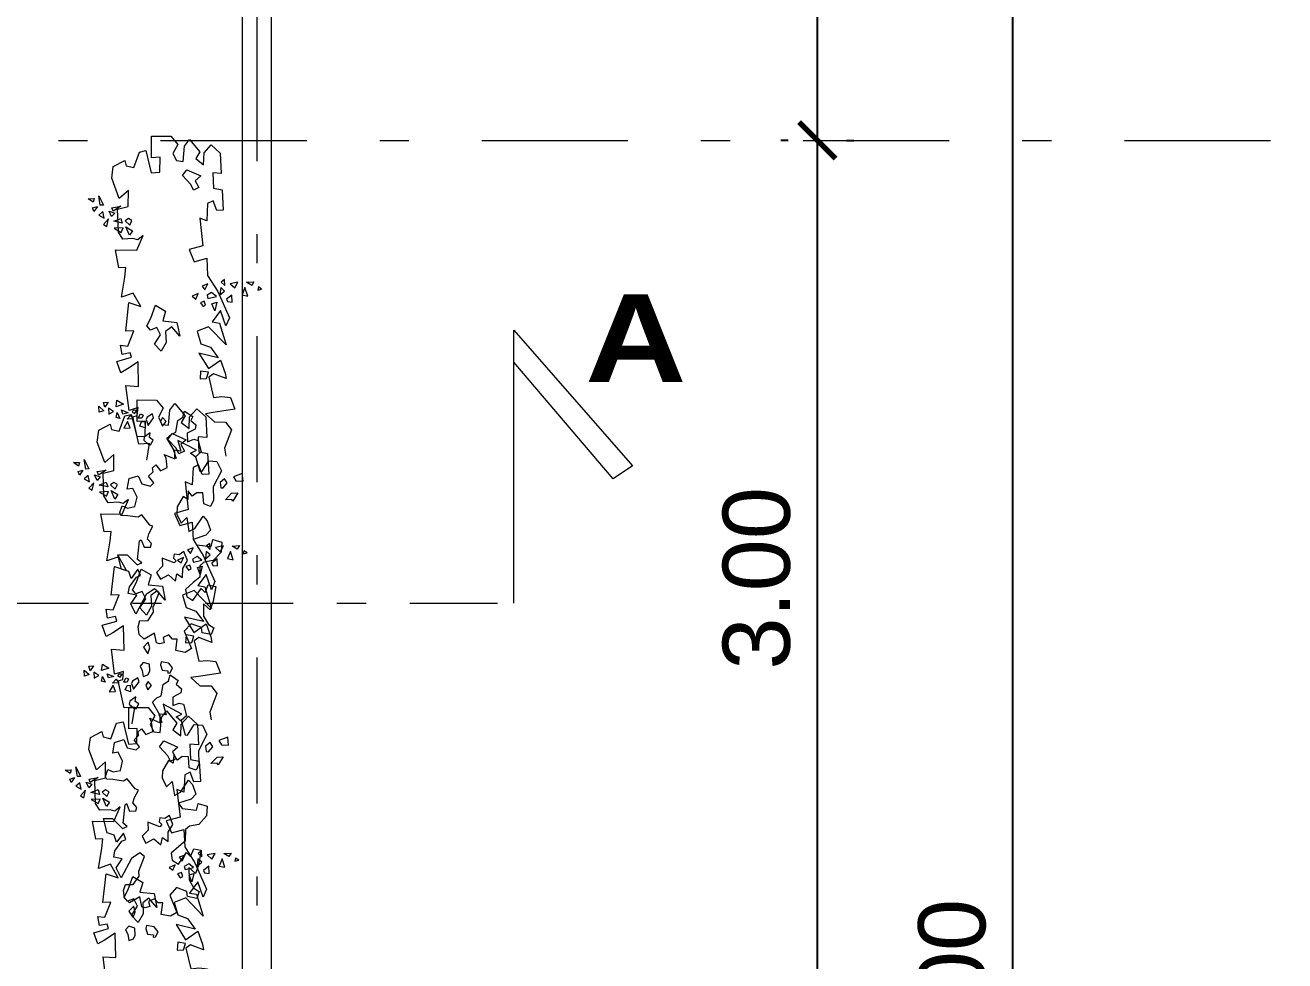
# Model space of a CAD drawing. Header units: millimetres. Extents: x -667 to -468, y -723 to -475.
# Drawn here: x -641.941 to -637.628, y -515.498 to -512.294 of the extents above; entities that cross this region are included whole.
import ezdxf

# ---------------------------------------------------------------- set-up
doc = ezdxf.new("R2010")
doc.units = ezdxf.units.MM
doc.linetypes.add('CENTER', pattern=[2, 1.25, -0.25, 0.25, -0.25])
doc.linetypes.add('DASHDOT', pattern=[1, 0.5, -0.25, 0, -0.25])
doc.layers.get('0').update_dxf_attribs({"lineweight": 9})
doc.layers.get('Defpoints').update_dxf_attribs({"lineweight": 0})
for name, color, linetype, lineweight in [('dinding', 36, 'Continuous', 9), ('GRID', 250, 'CENTER', 0), ('NOTASI', 250, 'Continuous', 5)]:
    doc.layers.add(name, color=color, linetype=linetype, lineweight=lineweight)
doc.layers.add('LANDSCAPE', color=7, linetype='Continuous', lineweight=9, true_color=0x002409)
doc.styles.get("Standard").update_dxf_attribs({"font": 'arial.ttf'})
doc.dimstyles.new('Copy of 1-100', dxfattribs={"dimtxt": 0.23, "dimasz": 0.125, "dimexe": 0.125, "dimexo": 0.1, "dimgap": 0.09, "dimtad": 1, "dimtoh": 1, "dimzin": 0, "dimdsep": 46, "dimtxsty": 'Standard', "dimblk": 'ARCHTICK', "dimcen": 0.09, "dimdle": 0.125, "dimclrt": 2, "dimadec": 0, "dimazin": 0, "dimtfac": 1, "dimtofl": 0, "dimtmove": 0, "dimatfit": 3, "dimldrblk": 'ARCHTICK', "dimfxl": 1, "dimtolj": 1, "dimtzin": 0, "dimarcsym": 0})

# ---------------------------------------------------------------- blocks, each defined once
blk = doc.blocks.new('_ArchTick')
at = {"color": 0, "linetype": 'ByBlock', "const_width": 0.15}
blk.add_lwpolyline([(-0.5, -0.5), (0.5, 0.5)], dxfattribs=at)
blk = doc.blocks.new('*D673')
at = {"layer": 'Defpoints', "color": 0}
for p in [(-639.2287, -512.6881), (-639.2287, -512.6881), (-639.2287, -515.6881)]:
    blk.add_point(p, dxfattribs=at)
at = {"layer": 'NOTASI', "color": 0, "lineweight": -2}
for p, q in [((-639.2287, -515.8131), (-639.2287, -512.5631)), ((-639.1287, -512.6881), (-639.1037, -512.6881)), ((-639.1287, -515.6881), (-639.1037, -515.6881))]:
    blk.add_line(p, q, dxfattribs=at)
at = {"layer": 'NOTASI', "color": 0, "lineweight": -2, "xscale": 0.125, "yscale": 0.125, "zscale": 0.125}
for p, rotation in [((-639.2287, -512.6881), 90), ((-639.2287, -515.6881), 270)]:
    blk.add_blockref('_ArchTick', p, dxfattribs=dict(at, rotation=rotation))
at = {"layer": 'NOTASI', "color": 2, "insert": (-639.4362, -514.1881), "char_height": 0.23, "attachment_point": 5, "rotation": 90}
blk.add_mtext('\\A1;3.00', dxfattribs=at)
blk = doc.blocks.new('*D674')
at = {"layer": 'Defpoints', "color": 0}
for p in [(-639.2287, -509.6881), (-639.2287, -509.6881), (-639.2287, -512.6881)]:
    blk.add_point(p, dxfattribs=at)
at = {"layer": 'NOTASI', "color": 0, "lineweight": -2}
for p, q in [((-639.2287, -512.8131), (-639.2287, -509.5631)), ((-639.1287, -509.6881), (-639.1037, -509.6881)), ((-639.3287, -512.6881), (-639.3537, -512.6881))]:
    blk.add_line(p, q, dxfattribs=at)
at = {"layer": 'NOTASI', "color": 0, "lineweight": -2, "xscale": 0.125, "yscale": 0.125, "zscale": 0.125}
for p, rotation in [((-639.2287, -509.6881), 90), ((-639.2287, -512.6881), 270)]:
    blk.add_blockref('_ArchTick', p, dxfattribs=dict(at, rotation=rotation))
at = {"layer": 'NOTASI', "color": 2, "insert": (-639.4362, -511.1881), "char_height": 0.23, "attachment_point": 5, "rotation": 90}
blk.add_mtext('\\A1;3.00', dxfattribs=at)
blk = doc.blocks.new('*D678')
at = {"layer": 'Defpoints', "color": 0}
for p in [(-638.5594, -505.6881), (-638.5594, -505.6881), (-638.7287, -525.6881)]:
    blk.add_point(p, dxfattribs=at)
at = {"layer": 'NOTASI', "color": 0, "lineweight": -2}
for p, q in [((-638.5594, -525.8131), (-638.5594, -505.5631)), ((-638.6594, -505.6881), (-638.6844, -505.6881)), ((-638.6287, -525.6881), (-638.4344, -525.6881))]:
    blk.add_line(p, q, dxfattribs=at)
at = {"layer": 'NOTASI', "color": 0, "lineweight": -2, "xscale": 0.125, "yscale": 0.125, "zscale": 0.125}
for p, rotation in [((-638.5594, -505.6881), 90), ((-638.5594, -525.6881), 270)]:
    blk.add_blockref('_ArchTick', p, dxfattribs=dict(at, rotation=rotation))
at = {"layer": 'NOTASI', "color": 2, "insert": (-638.7668, -515.6881), "char_height": 0.23, "attachment_point": 5, "rotation": 90}
blk.add_mtext('\\A1;20.00', dxfattribs=at)
blk = doc.blocks.new('SEMAK')
at = {"layer": 'LANDSCAPE', "lineweight": 5}
for p, q in [((489.1637, 51.8539), (489.1681, 51.8928)), ((489.1681, 51.8928), (489.1987, 51.8848)), ((489.1987, 51.8848), (489.2107, 51.8621)), ((489.2107, 51.8621), (489.2113, 51.817)), ((489.281, 51.8239), (489.2891, 51.8589)), ((489.2891, 51.8589), (489.326, 51.8656)), ((489.3244, 51.8801), (489.3394, 51.8793)), ((489.326, 51.8656), (489.3244, 51.8801)), ((489.3394, 51.8793), (489.3569, 51.848)), ((489.1515, 51.826), (489.1637, 51.8539)), ((489.1726, 51.8034), (489.1515, 51.826)), ((489.2113, 51.817), (489.1726, 51.8034)), ((489.2865, 51.8048), (489.281, 51.8239)), ((489.3339, 51.8163), (489.2865, 51.8048)), ((489.3569, 51.848), (489.3339, 51.8163)), ((489.1786, 51.7071), (489.2037, 51.7504)), ((489.2109, 51.6773), (489.1786, 51.7071)), ((489.2037, 51.7504), (489.2187, 51.7138)), ((489.2187, 51.7138), (489.2109, 51.6773)), ((489.4406, 51.7543), (489.3831, 51.7393)), ((489.3831, 51.7393), (489.3961, 51.6673)), ((489.4831, 51.7318), (489.4406, 51.7543)), ((489.4431, 51.6193), (489.4831, 51.7318)), ((489.1559, 51.6245), (489.1524, 51.5763)), ((489.1856, 51.6563), (489.1559, 51.6245)), ((489.2529, 51.6208), (489.1856, 51.6563)), ((489.2621, 51.6843), (489.2529, 51.6208)), ((489.2826, 51.6915), (489.2621, 51.6843)), ((489.3124, 51.686), (489.2826, 51.6915)), ((489.3069, 51.6525), (489.3124, 51.686)), ((489.3441, 51.6375), (489.3069, 51.6525)), ((489.3664, 51.6655), (489.3441, 51.6375)), ((489.3961, 51.6673), (489.3664, 51.6655)), ((489.4881, 51.5743), (489.4431, 51.6193)), ((489.5556, 51.6343), (489.5531, 51.6018)), ((489.6131, 51.6493), (489.5556, 51.6343)), ((489.6306, 51.6068), (489.6131, 51.6493)), ((489.1524, 51.5763), (489.1654, 51.537)), ((489.1654, 51.537), (489.2156, 51.5408)), ((489.2156, 51.5408), (489.2546, 51.4885)), ((489.5531, 51.6018), (489.4881, 51.5743)), ((489.5706, 51.5293), (489.5981, 51.5843)), ((489.5981, 51.5843), (489.6306, 51.6068)), ((489.1406, 51.4943), (489.1131, 51.4293)), ((489.2131, 51.3743), (489.1406, 51.4943)), ((489.2546, 51.4885), (489.2546, 51.457)), ((489.2546, 51.457), (489.2956, 51.3668)), ((489.5731, 51.4518), (489.5706, 51.5293)), ((489.6131, 51.4918), (489.5731, 51.4518)), ((489.6356, 51.4393), (489.6131, 51.4918)), ((489.1131, 51.4293), (489.1531, 51.3743)), ((489.4649, 51.3545), (489.4706, 51.3993)), ((489.4706, 51.3993), (489.5081, 51.4268)), ((489.5081, 51.4268), (489.5631, 51.3543)), ((489.5631, 51.3543), (489.5874, 51.381)), ((489.5874, 51.381), (489.6099, 51.3335)), ((489.6574, 51.346), (489.6356, 51.4393)), ((489.1531, 51.3743), (489.1006, 51.3618)), ((489.1006, 51.3618), (489.1099, 51.321)), ((489.1099, 51.321), (489.1581, 51.2618)), ((489.2681, 51.3418), (489.2131, 51.3743)), ((489.2956, 51.3668), (489.2681, 51.3418)), ((489.3609, 51.2578), (489.4036, 51.2988)), ((489.4036, 51.2988), (489.4149, 51.2523)), ((489.5154, 51.3138), (489.4649, 51.3545)), ((489.5581, 51.282), (489.5154, 51.3138)), ((489.6099, 51.3335), (489.6574, 51.346)), ((489.1109, 51.2223), (489.0664, 51.2055)), ((489.1239, 51.267), (489.1109, 51.2223)), ((489.1699, 51.211), (489.1239, 51.267)), ((489.1581, 51.2618), (489.1831, 51.2518)), ((489.1831, 51.2518), (489.1699, 51.211)), ((489.2864, 51.2373), (489.3086, 51.282)), ((489.3271, 51.2), (489.2864, 51.2373)), ((489.3086, 51.282), (489.3609, 51.2578)), ((489.4149, 51.2523), (489.4501, 51.2783)), ((489.4501, 51.2783), (489.4539, 51.2205)), ((489.4539, 51.2205), (489.4854, 51.1723)), ((489.5636, 51.2095), (489.5581, 51.282)), ((489.0664, 51.2055), (489.0479, 51.1135)), ((489.1056, 51.1155), (489.1651, 51.1823)), ((489.1651, 51.1823), (489.1966, 51.1713)), ((489.1966, 51.1713), (489.1706, 51.1488)), ((489.1706, 51.1488), (489.1894, 51.0325)), ((489.3271, 51.1498), (489.3271, 51.2)), ((489.4016, 51.1833), (489.3271, 51.1498)), ((489.3989, 51.152), (489.4149, 51.1703)), ((489.4049, 51.127), (489.3989, 51.152)), ((489.4149, 51.1703), (489.4016, 51.1833)), ((489.4854, 51.1723), (489.4669, 51.1145)), ((489.5896, 51.189), (489.5636, 51.2095)), ((489.6494, 51.1815), (489.5896, 51.189)), ((489.7014, 51.1293), (489.6494, 51.1815)), ((489.0479, 51.1135), (489.1056, 51.1155)), ((489.1989, 51.025), (489.2156, 51.0735)), ((489.2156, 51.0735), (489.2564, 51.0755)), ((489.2564, 51.0755), (489.2639, 51.053)), ((489.4359, 51.133), (489.4049, 51.127)), ((489.4669, 51.1145), (489.4359, 51.133)), ((489.5284, 51.04), (489.5489, 51.0755)), ((489.5489, 51.0755), (489.6399, 51.0903)), ((489.6399, 51.0903), (489.6531, 51.0475)), ((489.6531, 51.0475), (489.7089, 51.068)), ((489.7089, 51.068), (489.7014, 51.1293)), ((489.1894, 51.0325), (489.1989, 51.025)), ((489.2639, 51.053), (489.2396, 51.0233)), ((489.2396, 51.0233), (489.2509, 50.9898)), ((489.2509, 50.9898), (489.2789, 50.9433)), ((489.4959, 50.9), (489.5046, 50.9895)), ((489.5046, 50.9895), (489.5439, 50.971)), ((489.6101, 51.0178), (489.5284, 51.04)), ((489.6419, 50.9878), (489.6101, 51.0178)), ((489.6234, 50.9265), (489.6419, 50.9878)), ((489.2584, 50.9358), (489.2119, 50.8688)), ((489.2789, 50.9433), (489.2584, 50.9358)), ((489.4336, 50.8745), (489.4576, 50.9328)), ((489.4576, 50.9328), (489.4959, 50.9)), ((489.5439, 50.971), (489.5991, 50.8968)), ((489.5991, 50.8968), (489.6234, 50.9265)), ((489.0796, 50.865), (489.0741, 50.8463)), ((489.0741, 50.8463), (489.0909, 50.8035)), ((489.1206, 50.8688), (489.0796, 50.865)), ((489.0909, 50.8035), (489.1244, 50.8203)), ((489.1876, 50.8818), (489.1206, 50.8688)), ((489.1244, 50.8203), (489.1709, 50.813)), ((489.2119, 50.8688), (489.1876, 50.8818)), ((489.4386, 50.8295), (489.4336, 50.8745)), ((489.4801, 50.7653), (489.4386, 50.8295)), ((489.6081, 50.8193), (489.6066, 50.7485)), ((489.6506, 50.8368), (489.6081, 50.8193)), ((489.6706, 50.7993), (489.6506, 50.8368)), ((489.1876, 50.7553), (489.1634, 50.6975)), ((489.1709, 50.813), (489.1876, 50.7553)), ((489.5076, 50.7853), (489.4801, 50.7653)), ((489.5141, 50.731), (489.5076, 50.7853)), ((489.5366, 50.766), (489.5141, 50.731)), ((489.5666, 50.746), (489.5366, 50.766)), ((489.6066, 50.7485), (489.5666, 50.746)), ((489.6731, 50.7143), (489.6706, 50.7993)), ((489.7864, 50.7995), (489.7471, 50.7995)), ((489.7471, 50.7995), (489.7881, 50.7603)), ((489.7919, 50.8105), (489.7864, 50.7995)), ((489.7881, 50.7603), (489.8274, 50.7603)), ((489.8274, 50.7603), (489.7919, 50.8105)), ((489.1281, 50.7013), (489.1429, 50.6343)), ((489.1634, 50.6975), (489.1281, 50.7013)), ((489.2024, 50.6193), (489.2211, 50.6715)), ((489.2211, 50.6715), (489.2769, 50.6883)), ((489.2994, 50.6695), (489.2676, 50.6248)), ((489.2769, 50.6883), (489.2994, 50.6695)), ((489.7306, 50.6143), (489.6731, 50.7143)), ((489.7186, 50.6883), (489.7206, 50.7218)), ((489.7484, 50.666), (489.7186, 50.6883)), ((489.7206, 50.7218), (489.7354, 50.7238)), ((489.7354, 50.7238), (489.7634, 50.694)), ((489.7634, 50.694), (489.7484, 50.666)), ((489.8049, 50.656), (489.8194, 50.6835)), ((489.8619, 50.6385), (489.8049, 50.656)), ((489.8194, 50.6835), (489.8644, 50.6885)), ((489.8644, 50.6885), (489.8619, 50.6385)), ((489.1429, 50.6343), (489.2024, 50.6193)), ((489.2676, 50.6248), (489.2974, 50.5988)), ((489.2974, 50.5988), (489.2956, 50.5745)), ((489.3179, 50.556), (489.3441, 50.595)), ((489.3441, 50.595), (489.3886, 50.5765)), ((489.3886, 50.5765), (489.3849, 50.517)), ((489.5719, 50.5175), (489.5931, 50.6093)), ((489.5931, 50.6093), (489.6081, 50.6118)), ((489.6081, 50.6118), (489.6531, 50.5468)), ((489.7056, 50.5543), (489.7306, 50.6143)), ((489.2606, 50.5228), (489.2836, 50.4173)), ((489.2956, 50.5745), (489.3179, 50.556)), ((489.3739, 50.4928), (489.4389, 50.5243)), ((489.3849, 50.517), (489.3739, 50.4928)), ((489.4339, 50.4693), (489.4489, 50.5228)), ((489.4389, 50.5243), (489.4409, 50.4778)), ((489.5744, 50.5228), (489.5409, 50.4923)), ((489.6074, 50.489), (489.5719, 50.5175)), ((489.6531, 50.5468), (489.7056, 50.5543)), ((489.7576, 50.4728), (489.7626, 50.5228)), ((489.2156, 50.4188), (489.1866, 50.2448)), ((489.2836, 50.4173), (489.2156, 50.4188)), ((489.2491, 50.396), (489.2751, 50.422)), ((489.2751, 50.422), (489.2901, 50.4275)), ((489.2901, 50.4275), (489.3086, 50.3978)), ((489.4409, 50.4778), (489.3961, 50.3903)), ((489.4794, 50.4768), (489.4339, 50.4693)), ((489.4644, 50.4083), (489.4794, 50.4768)), ((489.5789, 50.4768), (489.4644, 50.4083)), ((489.5246, 50.42), (489.5654, 50.4053)), ((489.5264, 50.366), (489.5246, 50.42)), ((489.5409, 50.4923), (489.5789, 50.4768)), ((489.5934, 50.4145), (489.6074, 50.489)), ((489.8076, 50.3578), (489.7576, 50.4728)), ((489.2529, 50.3773), (489.2491, 50.396)), ((489.2919, 50.3513), (489.2529, 50.3773)), ((489.3086, 50.3978), (489.2864, 50.381)), ((489.2864, 50.381), (489.2919, 50.3513)), ((489.3961, 50.3903), (489.4259, 50.366)), ((489.4259, 50.366), (489.4539, 50.355)), ((489.4539, 50.355), (489.4706, 50.2823)), ((489.5786, 50.342), (489.5264, 50.366)), ((489.5654, 50.4053), (489.5934, 50.4145)), ((489.5841, 50.3158), (489.5786, 50.342)), ((489.7726, 50.3078), (489.8076, 50.3578)), ((489.1256, 50.3123), (489.1666, 50.3123)), ((489.1526, 50.2713), (489.1256, 50.3123)), ((489.1506, 50.2573), (489.1736, 50.2343)), ((489.1891, 50.2573), (489.1506, 50.2573)), ((489.1666, 50.3123), (489.1526, 50.2713)), ((489.1736, 50.2343), (489.1891, 50.2573)), ((489.2431, 50.2563), (489.2211, 50.2543)), ((489.2616, 50.3183), (489.2276, 50.3048)), ((489.2276, 50.3048), (489.2411, 50.2773)), ((489.2411, 50.2773), (489.2616, 50.2773)), ((489.2521, 50.2358), (489.2431, 50.2563)), ((489.2616, 50.2773), (489.2616, 50.3183)), ((489.2696, 50.2655), (489.2806, 50.3028)), ((489.2769, 50.2508), (489.2696, 50.2655)), ((489.2806, 50.3028), (489.3179, 50.258)), ((489.3179, 50.258), (489.3124, 50.232)), ((489.3609, 50.2823), (489.3719, 50.312)), ((489.3756, 50.258), (489.3609, 50.2823)), ((489.3719, 50.312), (489.3961, 50.2843)), ((489.3961, 50.2843), (489.3756, 50.258)), ((489.4706, 50.2823), (489.5041, 50.2618)), ((489.5041, 50.2618), (489.5171, 50.2245)), ((489.5171, 50.2245), (489.5674, 50.2618)), ((489.5526, 50.286), (489.5841, 50.3158)), ((489.5674, 50.2618), (489.5526, 50.286)), ((489.6476, 50.2478), (489.7026, 50.3028)), ((489.7026, 50.3028), (489.7726, 50.3078)), ((488.9746, 50.2038), (488.9746, 50.1658)), ((489.0051, 50.1963), (488.9746, 50.2038)), ((488.9746, 50.1658), (489.0051, 50.1963)), ((489.0356, 50.2193), (489.0661, 50.2038)), ((489.0356, 50.1813), (489.0356, 50.2193)), ((489.0661, 50.2038), (489.0356, 50.1813)), ((489.1041, 50.2493), (489.0811, 50.2418)), ((489.0811, 50.2418), (489.0891, 50.2113)), ((489.0891, 50.2113), (489.1041, 50.2493)), ((489.1251, 50.2233), (489.1181, 50.1963)), ((489.1181, 50.1963), (489.1591, 50.2163)), ((489.1591, 50.2163), (489.1251, 50.2233)), ((489.1651, 50.2018), (489.1536, 50.0428)), ((489.2231, 50.1873), (489.1651, 50.2018)), ((489.1841, 50.2138), (489.1991, 50.2228)), ((489.1916, 50.2023), (489.1841, 50.2138)), ((489.1866, 50.2448), (489.2156, 50.2378)), ((489.2136, 50.2043), (489.1916, 50.2023)), ((489.1991, 50.2228), (489.2136, 50.2043)), ((489.2156, 50.2378), (489.2231, 50.1873)), ((489.2211, 50.2543), (489.2356, 50.2283)), ((489.2356, 50.2283), (489.2521, 50.2358)), ((489.3124, 50.232), (489.2769, 50.2508)), ((489.6976, 50.2428), (489.6476, 50.2478)), ((489.8366, 50.2293), (489.6976, 50.2428)), ((489.8116, 50.1543), (489.8366, 50.2293)), ((489.0126, 50.1733), (489.0051, 50.1428)), ((489.0051, 50.1428), (489.0356, 50.1428)), ((489.0356, 50.1428), (489.0126, 50.1733)), ((489.0846, 50.1748), (489.0916, 50.1338)), ((489.1321, 50.1613), (489.0846, 50.1748)), ((489.0916, 50.1338), (489.1321, 50.1613)), ((489.6816, 50.0168), (489.7046, 50.1473)), ((489.7046, 50.1473), (489.7566, 50.1443)), ((489.7566, 50.1443), (489.8116, 50.1543)), ((489.1536, 50.0428), (489.2336, 50.0528)), ((489.2336, 50.0528), (489.2386, 49.8978)), ((489.6261, 50.0258), (489.6661, 50.0258)), ((489.6311, 49.9758), (489.6261, 50.0258)), ((489.6661, 50.0258), (489.6811, 49.9858)), ((489.7116, 49.9968), (489.6816, 50.0168)), ((489.7916, 50.0318), (489.7116, 49.9968)), ((489.7866, 49.9968), (489.7916, 50.0318)), ((489.1251, 49.9603), (489.1036, 49.8878)), ((489.1686, 49.9388), (489.1251, 49.9603)), ((489.2386, 49.8978), (489.1686, 49.9388)), ((489.6266, 49.8628), (489.6816, 49.9628)), ((489.6811, 49.9858), (489.6311, 49.9758)), ((489.6816, 49.9628), (489.7616, 49.9128)), ((489.7616, 49.9128), (489.7866, 49.9968)), ((489.1036, 49.8878), (489.1976, 49.8663)), ((489.1976, 49.8663), (489.1906, 49.8373)), ((489.7466, 49.8978), (489.6266, 49.8628)), ((489.7016, 49.8278), (489.7466, 49.8978)), ((489.1401, 49.8448), (489.1331, 49.7868)), ((489.1331, 49.7868), (489.1786, 49.7938)), ((489.1906, 49.8373), (489.1401, 49.8448)), ((489.1786, 49.7938), (489.2206, 49.6998)), ((489.3881, 49.8378), (489.3471, 49.7903)), ((489.3471, 49.7903), (489.3881, 49.7338)), ((489.4221, 49.7833), (489.3881, 49.8378)), ((489.4221, 49.7143), (489.4221, 49.7833)), ((489.6216, 49.7228), (489.6416, 49.8028)), ((489.6416, 49.8028), (489.7016, 49.8278)), ((489.8016, 49.8178), (489.6966, 49.6978)), ((489.7666, 49.6778), (489.8016, 49.8178)), ((489.1706, 49.6998), (489.1996, 49.5183)), ((489.2206, 49.6998), (489.1706, 49.6998)), ((489.3266, 49.6998), (489.3061, 49.6728)), ((489.3676, 49.6863), (489.3266, 49.6998)), ((489.3881, 49.7338), (489.3676, 49.6863)), ((489.4631, 49.6868), (489.4221, 49.7143)), ((489.5106, 49.7483), (489.4631, 49.6868)), ((489.4971, 49.6598), (489.5106, 49.7483)), ((489.6966, 49.6978), (489.6216, 49.7228)), ((489.8066, 49.6978), (489.7781, 49.5988)), ((489.8316, 49.6478), (489.8066, 49.6978)), ((489.3061, 49.6728), (489.3336, 49.6253)), ((489.3336, 49.6253), (489.3676, 49.5438)), ((489.4086, 49.6463), (489.4971, 49.6598)), ((489.4291, 49.5848), (489.4086, 49.6463)), ((489.7216, 49.6678), (489.7666, 49.6778)), ((489.7781, 49.5988), (489.7216, 49.6678)), ((489.7666, 49.4778), (489.8316, 49.6478)), ((489.1996, 49.5183), (489.2746, 49.5483)), ((489.2746, 49.5483), (489.2301, 49.4598)), ((489.3676, 49.5438), (489.4291, 49.5848)), ((489.6531, 49.5428), (489.6676, 49.5673)), ((489.6771, 49.5353), (489.6531, 49.5428)), ((489.6676, 49.5673), (489.6846, 49.5598)), ((489.6846, 49.5598), (489.6771, 49.5353)), ((489.7406, 49.5983), (489.7251, 49.5528)), ((489.7251, 49.5528), (489.7556, 49.5448)), ((489.7556, 49.5448), (489.7406, 49.5983)), ((489.8186, 49.5293), (489.8236, 49.5443)), ((489.8236, 49.5443), (489.8536, 49.5493)), ((489.8536, 49.5493), (489.8536, 49.5043)), ((489.1541, 49.4818), (489.1811, 49.3553)), ((489.2301, 49.4598), (489.1541, 49.4818)), ((489.6016, 49.4988), (489.6236, 49.5183)), ((489.6406, 49.4843), (489.6016, 49.4988)), ((489.6236, 49.5183), (489.6406, 49.4843)), ((489.6681, 49.4378), (489.6851, 49.4623)), ((489.6851, 49.4623), (489.7046, 49.4258)), ((489.6966, 49.4978), (489.7016, 49.5178)), ((489.7266, 49.4828), (489.6966, 49.4978)), ((489.7016, 49.5178), (489.7566, 49.5078)), ((489.7066, 49.3728), (489.7666, 49.4778)), ((489.7566, 49.5078), (489.7266, 49.4828)), ((489.7786, 49.4998), (489.8091, 49.4768)), ((489.7861, 49.4538), (489.7786, 49.4998)), ((489.8091, 49.4768), (489.7861, 49.4538)), ((489.8536, 49.5043), (489.8186, 49.5293)), ((489.8461, 49.4323), (489.8751, 49.4608)), ((489.8751, 49.4608), (489.8966, 49.4248)), ((489.9196, 49.5063), (489.9546, 49.5163)), ((489.9396, 49.4613), (489.9196, 49.5063)), ((489.9546, 49.5163), (489.9396, 49.4613)), ((490.0196, 49.4813), (490.0446, 49.4763)), ((490.0246, 49.4613), (490.0196, 49.4813)), ((490.0446, 49.4763), (490.0246, 49.4613)), ((489.7046, 49.4258), (489.6681, 49.4378)), ((489.7896, 49.4193), (489.8126, 49.4423)), ((489.8126, 49.4043), (489.7896, 49.4193)), ((489.8126, 49.4423), (489.8126, 49.4043)), ((489.8966, 49.4248), (489.8461, 49.4323)), ((489.9836, 49.4498), (489.9516, 49.4278)), ((489.9516, 49.4278), (489.9981, 49.4278)), ((489.9981, 49.4278), (489.9836, 49.4498)), ((489.1811, 49.3553), (489.1911, 49.2953)), ((489.7066, 49.2628), (489.7066, 49.3728)), ((489.1461, 49.2953), (489.1311, 49.1803)), ((489.1911, 49.2953), (489.1461, 49.2953)), ((489.5981, 49.2023), (489.6271, 49.2808)), ((489.6271, 49.2808), (489.7066, 49.2628)), ((489.1311, 49.1803), (489.2661, 49.1898)), ((489.2661, 49.1898), (489.3111, 49.0988)), ((489.6866, 49.1828), (489.5981, 49.2023)), ((489.6766, 49.0068), (489.6866, 49.1828)), ((489.1296, 49.0423), (489.1726, 49.0713)), ((489.1811, 49.1138), (489.1561, 49.0688)), ((489.1561, 49.0688), (489.1586, 48.9238)), ((489.1726, 49.0713), (489.1871, 49.0428)), ((489.2461, 49.1138), (489.1811, 49.1138)), ((489.2246, 49.0918), (489.2041, 49.0373)), ((489.2041, 49.0373), (489.2451, 49.0648)), ((489.2451, 49.0648), (489.2246, 49.0918)), ((489.2761, 49.1238), (489.2461, 49.1138)), ((489.3111, 49.0988), (489.2761, 49.1238)), ((489.0636, 49.0153), (489.0841, 49.0288)), ((489.0976, 48.9813), (489.0636, 49.0153)), ((489.0841, 49.0288), (489.0976, 48.9813)), ((489.1871, 49.0428), (489.1296, 49.0423)), ((489.1836, 49.0128), (489.1301, 48.9978)), ((489.1301, 48.9978), (489.1761, 48.9823)), ((489.1761, 48.9823), (489.1836, 49.0128)), ((489.2016, 48.9998), (489.2306, 49.0288)), ((489.2236, 48.9858), (489.2016, 48.9998)), ((489.2451, 49.0003), (489.2236, 48.9858)), ((489.2306, 49.0288), (489.2451, 49.0003)), ((489.7196, 49.0268), (489.6766, 49.0068)), ((489.7301, 48.9168), (489.7196, 49.0268)), ((489.0081, 48.9293), (489.0006, 48.9063)), ((489.0006, 48.9063), (489.0311, 48.8988)), ((489.0311, 48.8988), (489.0081, 48.9293)), ((489.0366, 48.9543), (489.0706, 48.9748)), ((489.0641, 48.9338), (489.0366, 48.9543)), ((489.0706, 48.9748), (489.0641, 48.9338)), ((489.1181, 48.9683), (489.1036, 48.9323)), ((489.1036, 48.9323), (489.1396, 48.9468)), ((489.1396, 48.9468), (489.1181, 48.9683)), ((489.1296, 48.9338), (489.1226, 48.9123)), ((489.1226, 48.9123), (489.1801, 48.9053)), ((489.1801, 48.9053), (489.1296, 48.9343)), ((489.1586, 48.9238), (489.2266, 48.9103)), ((489.2266, 48.9103), (489.2336, 48.8083)), ((489.7656, 48.9023), (489.7301, 48.9168)), ((489.7861, 48.9638), (489.7656, 48.9023)), ((489.8271, 48.9638), (489.7861, 48.9638)), ((489.8271, 48.8343), (489.8271, 48.9638)), ((489.0056, 48.8708), (488.9751, 48.8478)), ((488.9751, 48.8478), (489.0131, 48.8478)), ((489.0131, 48.8478), (489.0056, 48.8708)), ((489.0501, 48.8928), (489.0431, 48.8313)), ((489.0431, 48.8313), (489.0706, 48.8928)), ((489.0706, 48.8928), (489.0501, 48.8928)), ((489.1721, 48.8563), (489.1311, 48.7253)), ((489.2336, 48.8083), (489.1721, 48.8563)), ((489.6446, 48.8263), (489.6301, 48.7903)), ((489.6811, 48.8118), (489.6446, 48.8263)), ((489.7726, 48.8208), (489.8271, 48.8343)), ((489.7726, 48.7238), (489.7726, 48.8208)), ((489.6301, 48.7903), (489.5801, 48.7318)), ((489.6091, 48.6958), (489.6961, 48.7393)), ((489.6596, 48.7683), (489.6811, 48.8118)), ((489.6961, 48.7393), (489.6596, 48.7683)), ((489.1311, 48.7253), (489.1446, 48.6503)), ((489.2266, 48.6503), (489.2746, 48.6638)), ((489.2746, 48.6638), (489.3156, 48.5683)), ((489.3566, 48.5613), (489.3836, 48.7033)), ((489.3836, 48.7033), (489.4381, 48.7033)), ((489.4381, 48.7033), (489.4451, 48.6078)), ((489.5801, 48.7318), (489.6091, 48.6958)), ((489.6706, 48.6283), (489.7181, 48.6693)), ((489.7181, 48.6693), (489.7251, 48.5943)), ((489.8271, 48.7308), (489.7726, 48.7238)), ((489.8271, 48.6013), (489.8271, 48.7308)), ((489.1446, 48.6503), (489.2196, 48.6163)), ((489.2196, 48.6163), (489.2266, 48.6503)), ((489.3906, 48.6078), (489.3976, 48.4713)), ((489.4451, 48.6078), (489.3906, 48.6078)), ((489.5271, 48.5873), (489.5476, 48.6348)), ((489.5611, 48.5328), (489.5271, 48.5873)), ((489.5476, 48.6348), (489.5886, 48.6418)), ((489.5886, 48.6418), (489.6021, 48.5463)), ((489.6361, 48.5053), (489.6976, 48.5873)), ((489.6976, 48.5873), (489.6706, 48.6283)), ((489.7251, 48.5943), (489.7726, 48.5468)), ((489.7726, 48.5468), (489.8271, 48.6013)), ((489.3156, 48.5683), (489.3566, 48.5613)), ((489.5201, 48.4783), (489.5611, 48.5328)), ((489.6021, 48.5463), (489.6361, 48.5053)), ((489.3976, 48.4713), (489.5201, 48.4783))]:
    blk.add_line(p, q, dxfattribs=at)

msp = doc.modelspace()

# ---------------------------------------------------------------- linework, layer by layer
at = {"color": 1, "linetype": 'DASHDOT', "lineweight": 20, "ltscale": 0.6}
msp.add_line((-660.2238, -514.2738), (-640.2676, -514.2738), dxfattribs=at)
at = {"color": 1, "ltscale": 0.6}
msp.add_lwpolyline([(-640.2676, -514.2738), (-640.2676, -513.3386), (-639.8615, -513.8026), (-639.9279, -513.8476), (-640.2676, -513.448)], dxfattribs=at)
at = {"layer": 'dinding'}
for p, q in [((-641.0983, -505.6381), (-641.0983, -525.7381)), ((-641.1983, -505.7381), (-641.1983, -525.6381))]:
    msp.add_line(p, q, dxfattribs=at)
at = {"layer": 'GRID', "linetype": 'DASHDOT', "lineweight": 0}
for p, q in [((-641.1483, -503.4591), (-641.1483, -527.0326)), ((-662.3772, -512.6881), (-637.6281, -512.6881))]:
    msp.add_line(p, q, dxfattribs=at)

# ---------------------------------------------------------------- block references
at = {"layer": 'LANDSCAPE', "xscale": -0.5397948623633152, "yscale": 0.5397948623633152, "zscale": 0.5397948623633152, "rotation": 182.9524330381508}
for p in [(-906.6795, -500.1506), (-906.7293, -501.0543), (-906.7578, -502.1072)]:
    msp.add_blockref('SEMAK', p, dxfattribs=at)

# ---------------------------------------------------------------- texts
at = {"color": 1, "ltscale": 0.6, "insert": (-640.0235, -513.2157), "char_height": 0.3, "width": 0.881649, "attachment_point": 1}
msp.add_mtext('{\\fArial Black|b0|i0|c0|p34;A}', dxfattribs=at)

# ---------------------------------------------------------------- dimensions: what is measured, and where the dimension line sits
at = {"layer": 'NOTASI'}
for base, p1, p2, picture, middle in [((-638.5594, -505.6881), (-638.7287, -525.6881), (-638.5594, -505.6881), '*D678', (-638.7668, -515.6881)), ((-639.2287, -509.6881), (-639.2287, -512.6881), (-639.2287, -509.6881), '*D674', (-639.4362, -511.1881)), ((-639.2287, -512.6881), (-639.2287, -515.6881), (-639.2287, -512.6881), '*D673', (-639.4362, -514.1881))]:
    dim = msp.add_linear_dim(base=base, p1=p1, p2=p2, angle=90, dimstyle='Copy of 1-100', dxfattribs=at)
    dim.commit()
    dim.dimension.update_dxf_attribs({"geometry": picture, "text_midpoint": middle})

doc.saveas('drawing.dxf')
